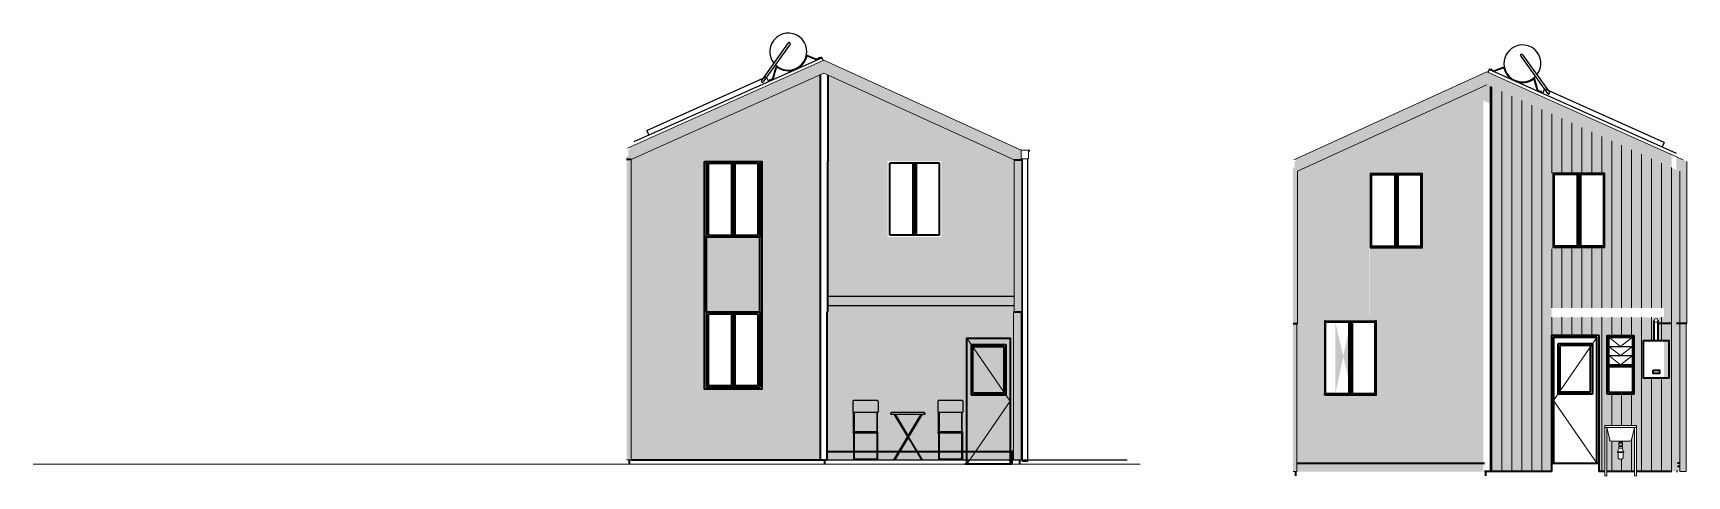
# Model space of a CAD drawing. Header units: millimetres. Extents: x -5545 to 6592, y -1722 to 1596.
# Drawn here: x -5545 to -2914, y 892 to 1596 of the extents above; entities that cross this region are included whole.
import ezdxf

# ---------------------------------------------------------------- set-up
doc = ezdxf.new("R2010")
doc.units = ezdxf.units.MM
for name, color, linetype, lineweight in [('A-ANNO-SYMB', 3, 'Continuous', 18), ('A-ELEV-IDEN', 3, 'Continuous', 18), ('A-ELEV-MBE1', 7, 'Continuous', 35), ('A-ELEV-MBE2', 4, 'Continuous', 25), ('A-ELEV-PATT', 8, 'Continuous', 18), ('A-FURN', 8, 'Continuous', 18)]:
    doc.layers.add(name, color=color, linetype=linetype, lineweight=lineweight)
doc.layers.add('simona arzu 1', color=1, linetype='Continuous')
pattern_1 = [(90, (-49293.329, 3382.787), (-15.875, 5e-15), [])]

msp = doc.modelspace()

# ---------------------------------------------------------------- hatches: boundary and pattern name
at = {"layer": 'A-ELEV-PATT'}
h = msp.add_hatch(color=252, dxfattribs=at)
h.dxf.hatch_style = 1
h.paths.add_polyline_path([(-4286.8, 1532.4), (-3984, 1394.5), (-3972, 1394.5), (-3972, 1396.2), (-3973, 1396.2), (-3973, 1410.2), (-4286.7, 1553), (-4599, 1413.3), (-4595.7, 1413.3), (-4595.7, 1411.3), (-4597.7, 1411.3), (-4597.7, 1400.9), (-4600.6, 1400.9), (-4600.6, 1395.1), (-4593.6, 1395.1)])
h.paths.add_polyline_path([(-3972, 1394.5), (-3984, 1394.5), (-3984, 1153.1), (-3972, 1153.1)])
h.paths.add_polyline_path([(-3973.1, 1153.1), (-3985.2, 1153.1), (-3985.2, 918.1), (-3973.1, 918.1)])
h.paths.add_polyline_path([(-4593.6, 1153.1), (-4600.6, 1153.1), (-4600.6, 918.1), (-4593.6, 918.1)])
h.paths.add_polyline_path([(-4593.6, 1395.1), (-4600.6, 1395.1), (-4600.6, 1153.1), (-4593.6, 1153.1)])
h = msp.add_hatch(color=256, dxfattribs=at)
h.paths.add_polyline_path([(-4292, 1530.1), (-4593.6, 1395.1), (-4593.6, 1392.1), (-4292, 1392.1)])
h.paths.add_polyline_path([(-4473.6, 1392.1), (-4593.6, 1392.1), (-4593.6, 1153.1), (-4473.6, 1153.1), (-4473.6, 1272.1)])
h.paths.add_polyline_path([(-4292, 1392.1), (-4388.6, 1392.1), (-4388.6, 1272.1), (-4388.6, 1153.1), (-4292, 1153.1), (-4292, 1153.1)])
h.paths.add_polyline_path([(-4292, 1153.1), (-4388.6, 1153.1), (-4388.6, 1033.1), (-4388.6, 918.1), (-4292, 918.1)])
h.paths.add_polyline_path([(-4388.6, 1033.1), (-4473.6, 1033.1), (-4473.6, 918.1), (-4388.6, 918.1)])
h.paths.add_polyline_path([(-4473.6, 1033.1), (-4473.6, 1153.1), (-4593.6, 1153.1), (-4593.6, 918.1), (-4473.6, 918.1)])
h = msp.add_hatch(color=256, dxfattribs=at)
h.paths.add_polyline_path([(-4281.7, 1530.1), (-3980.1, 1395.1), (-3980.1, 1392.1), (-4281.7, 1392.1)])
h.paths.add_polyline_path([(-4100.1, 1392.1), (-3980.1, 1392.1), (-3980.1, 1153.1), (-4100.1, 1153.1), (-4100.1, 1272.1)])
h.paths.add_polyline_path([(-4281.7, 1392.1), (-4185.1, 1392.1), (-4185.1, 1272.1), (-4185.1, 1153.1), (-4281.7, 1153.1)])
h.paths.add_polyline_path([(-4281.7, 1153.1), (-4185.1, 1153.1), (-4185.1, 1033.1), (-4185.1, 918.1), (-4281.7, 918.1)])
h.paths.add_polyline_path([(-4185.1, 1272), (-4100.1, 1272), (-4100.1, 918.1), (-4185.1, 918.1)])
h.paths.add_polyline_path([(-3980.1, 1153.1), (-3980.1, 918.1), (-4100.1, 918.1), (-4100.1, 1033.1), (-4100.1, 1153.1)])
h = msp.add_hatch(color=252, dxfattribs=at)
h.paths.add_polyline_path([(-3232.1, 1534.3), (-3232, 1513.6), (-2938, 1382.1), (-2938, 1402.7)])
h.paths.add_polyline_path([(-2914.2, 1392), (-2930.5, 1399.3), (-2930.5, 1378.7), (-2925.3, 1376.4), (-2914.2, 1376.4)])
h.paths.add_polyline_path([(-3232, 1513.6), (-3232.1, 1534.3), (-3539, 1394.5), (-3535.8, 1394.5), (-3535.8, 1392.5), (-3537.8, 1392.5), (-3537.8, 1382.2), (-3540.6, 1382.2), (-3540.6, 1376.4), (-3533.5, 1376.4)])
h = msp.add_hatch(color=256, dxfattribs=at)
h.dxf.hatch_style = 1
h.paths.add_polyline_path([(-3237.8, 1511), (-3539.4, 1376), (-3539.4, 1373), (-3237.8, 1373)])
h.paths.add_polyline_path([(-3419.4, 1373), (-3539.4, 1373), (-3539.4, 1172.1), (-3419.4, 1146.2), (-3419.4, 1253)])
h.paths.add_polyline_path([(-3237.8, 1373), (-3334.4, 1373), (-3334.4, 1134), (-3237.8, 1134), (-3237.8, 1134)])
h.paths.add_polyline_path([(-3237.8, 1134), (-3334.4, 1134), (-3334.4, 1014), (-3334.4, 899), (-3237.8, 899)])
h.paths.add_polyline_path([(-3334.4, 1148.6), (-3419.4, 1148.6), (-3419.4, 899), (-3334.4, 899)])
h.paths.add_polyline_path([(-3419.4, 1014), (-3419.4, 1146.2), (-3539.4, 1172.1), (-3539.4, 899), (-3419.4, 899)])
edge = h.paths.add_edge_path(flags=16)
edge.add_line((-3446.6, 1136.5), (-3446.6, 1022.5))
edge.add_line((-3473.1, 1136.5), (-3473.1, 1022.5))
edge.add_line((-3449.1, 1136.5), (-3449.1, 1022.5))
h.paths.add_polyline_path([(-3488.6, 1020.5), (-3490.6, 1020.5), (-3490.6, 1022.5), (-3490.6, 1136.5), (-3490.6, 1138.5), (-3488.6, 1138.5), (-3409.6, 1138.5), (-3407.6, 1138.5), (-3407.6, 1117.4), (-3407.6, 1022.5), (-3407.6, 1020.5), (-3409.6, 1020.5)])
h.paths.add_polyline_path([(-3334.5, 1255), (-3419.3, 1255), (-3419.3, 1148.7), (-3334.5, 1148.7)])
h.paths.add_polyline_path([(-3417.5, 1373), (-3419.4, 1373), (-3419.4, 1255), (-3417.5, 1255)])
h = msp.add_hatch(dxfattribs=at)
h.set_pattern_fill('DOTS', color=256, scale=3, angle=90, style=0)
h.set_pattern_definition([(270, (-49293.3288, 3382.787), (4.7625, -2.38125), [0, -4.7625])])
h.paths.add_polyline_path([(-2950.3, 899.4), (-2925.3, 899.4), (-2925.3, 1376.4), (-3232, 1513.6), (-3237.9, 1511), (-3237.9, 1488.9), (-2950.3, 1360.2)])
h = msp.add_hatch(color=256, dxfattribs=at)
h.dxf.hatch_style = 1
h.paths.add_polyline_path([(-3129.1, 1115.4), (-3129.1, 1134.4), (-3225.9, 1134.4), (-3225.9, 899.4), (-3129.1, 899.4), (-3129.1, 1014.4)])
h.paths.add_polyline_path([(-3129.1, 1373.4), (-3225.9, 1373.4), (-3225.9, 1134.4), (-3129.1, 1134.4)])
h.paths.add_polyline_path([(-3129.1, 1467.6), (-3225.9, 1510.9), (-3225.9, 1373.4), (-3129.1, 1373.4)])
h.paths.add_polyline_path([(-3044.1, 1429.5), (-3129.1, 1467.6), (-3129.1, 1373.4), (-3044.1, 1373.4)])
h.paths.add_polyline_path([(-3044.1, 1429.5), (-3044.1, 1373.4), (-2938, 1373.4), (-2938, 1382.1)])
h.paths.add_polyline_path([(-2938, 1373.4), (-3044.1, 1373.4), (-3044.1, 1159.4), (-2938, 1159.4)])
h.paths.add_polyline_path([(-3044.1, 1253.4), (-3129.1, 1253.4), (-3129.1, 1159.4), (-3044.1, 1159.4)])
h.paths.add_polyline_path([(-2925.3, 1373.4), (-2930.5, 1373.4), (-2930.5, 1159.4), (-2925.3, 1159.4)])
h.paths.add_polyline_path([(-3044.1, 1255.3), (-3129.1, 1255.3), (-3129.1, 1253.4), (-3044.1, 1253.4)])
h.paths.add_polyline_path([(-3127.2, 1373.3), (-3129.1, 1373.3), (-3129.1, 1255.3), (-3127.2, 1255.3)])
h = msp.add_hatch(dxfattribs=at)
h.set_pattern_fill('LINE', color=256, scale=5, angle=270, style=0)
h.set_pattern_definition(pattern_1)
h.paths.add_polyline_path([(-3129.1, 1115.4), (-3129.1, 1134.4), (-3225.9, 1134.4), (-3225.9, 899.4), (-3129.1, 899.4), (-3129.1, 1014.4)])
h.paths.add_polyline_path([(-3129.1, 1373.4), (-3225.9, 1373.4), (-3225.9, 1134.4), (-3129.1, 1134.4)])
h.paths.add_polyline_path([(-3129.1, 1467.6), (-3225.9, 1510.9), (-3225.9, 1373.4), (-3129.1, 1373.4)])
h.paths.add_polyline_path([(-3044.1, 1429.5), (-3129.1, 1467.6), (-3129.1, 1373.4), (-3044.1, 1373.4)])
h.paths.add_polyline_path([(-3044.1, 1429.5), (-3044.1, 1373.4), (-2938, 1373.4), (-2938, 1382.1)])
h.paths.add_polyline_path([(-2938, 1373.4), (-3044.1, 1373.4), (-3044.1, 1159.4), (-2938, 1159.4)])
h.paths.add_polyline_path([(-3044.1, 1253.4), (-3129.1, 1253.4), (-3129.1, 1159.4), (-3044.1, 1159.4)])
h.paths.add_polyline_path([(-2925.3, 1373.4), (-2930.5, 1373.4), (-2930.5, 1159.4), (-2925.3, 1159.4)])
h = msp.add_hatch(color=252, dxfattribs=at)
h.paths.add_polyline_path([(-4385.6, 1392.1), (-4388.6, 1392.1), (-4388.6, 1272.1), (-4388.6, 1153.1), (-4385.6, 1153.1)])
h.paths.add_polyline_path([(-4385.6, 1153.1), (-4388.6, 1153.1), (-4388.6, 1033.1), (-4388.6, 1030.1), (-4385.6, 1030.1)])
h.paths.add_polyline_path([(-4388.6, 1033.1), (-4473.6, 1033.1), (-4473.6, 1030.1), (-4388.6, 1030.1)])
h.paths.add_polyline_path([(-4473.6, 1153.1), (-4476.6, 1153.1), (-4476.6, 1030.1), (-4473.6, 1030.1), (-4473.6, 1033.1)])
h.paths.add_polyline_path([(-4473.6, 1272.1), (-4473.6, 1392.1), (-4476.6, 1392.1), (-4476.6, 1153.1), (-4473.6, 1153.1)])
h = msp.add_hatch(color=252, dxfattribs=at)
h.dxf.hatch_style = 1
h.paths.add_polyline_path([(-3534.8, 1134.4), (-3540.6, 1134.4), (-3540.6, 899.4), (-3534.8, 899.4)])
h.paths.add_polyline_path([(-3533.6, 1376.4), (-3540.6, 1376.4), (-3540.6, 1134.4), (-3533.6, 1134.4)])
h = msp.add_hatch(color=252, dxfattribs=at)
h.paths.add_polyline_path([(-2914.2, 1376.4), (-2925.3, 1376.4), (-2925.3, 1134.4), (-2914.2, 1134.4)])
h.paths.add_polyline_path([(-2915.4, 1134.4), (-2925.3, 1134.4), (-2925.3, 899.4), (-2915.4, 899.4)])
msp.add_hatch(color=252, dxfattribs=at).paths.add_polyline_path([(-4388.6, 1272.1), (-4473.6, 1272.1), (-4473.6, 1153.1), (-4388.6, 1153.1)])
h = msp.add_hatch(color=256, dxfattribs=at)
h.paths.add_polyline_path([(-2925.3, 1159.4), (-2930.5, 1159.4), (-2930.5, 1134.4), (-2925.3, 1134.4)])
edge = h.paths.add_edge_path()
edge.add_line((-2938, 1159.4), (-2939.4, 1159.4))
edge.add_line((-2939.4, 1159.4), (-2939.4, 1154.4))
edge.add_line((-2939.4, 1154.4), (-2939.4, 1144.4))
edge.add_line((-2939.4, 1144.4), (-3129.1, 1144.4))
edge.add_line((-3129.1, 1144.4), (-3129.1, 1134.4))
edge.add_line((-3129.1, 1134.4), (-2965.7, 1134.4))
edge.add_line((-2965.7, 1134.4), (-2965.7, 1139.4))
edge.add_arc((-2962.7, 1139.4), 3, 0, 180, ccw=False)
edge.add_line((-2959.7, 1139.4), (-2959.7, 1134.4))
edge.add_line((-2959.7, 1134.4), (-2938, 1134.4))
edge.add_line((-2938, 1134.4), (-2938, 1159.4))
edge = h.paths.add_edge_path()
edge.add_line((-2938, 1134.4), (-2959.7, 1134.4))
edge.add_line((-2959.7, 1134.4), (-2959.7, 1107.4))
edge.add_line((-2959.7, 1107.4), (-2942.7, 1107.4))
edge.add_line((-2942.7, 1107.4), (-2942.7, 1047.4))
edge.add_line((-2942.7, 1047.4), (-2982.7, 1047.4))
edge.add_line((-2982.7, 1047.4), (-2982.7, 1107.4))
edge.add_line((-2982.7, 1107.4), (-2965.7, 1107.4))
edge.add_line((-2965.7, 1107.4), (-2965.7, 1134.4))
edge.add_line((-2965.7, 1134.4), (-3054.1, 1134.4))
edge.add_line((-3054.1, 1134.4), (-3054.1, 1115.4))
edge.add_line((-3054.1, 1115.4), (-3054.1, 899.4))
edge.add_line((-3054.1, 899.4), (-3044.3, 899.4))
edge.add_line((-3044.3, 899.4), (-3044.3, 971.9))
edge.add_arc((-3043.8, 971.9), 0.5, 450, 540, ccw=False)
edge.add_line((-3043.8, 972.4), (-2994.8, 972.4))
edge.add_arc((-2994.8, 971.9), 0.5, 360, 450, ccw=False)
edge.add_line((-2994.3, 971.9), (-2994.3, 899.4))
edge.add_line((-2994.3, 899.4), (-2938, 899.4))
edge.add_line((-2938, 899.4), (-2938, 1134.4))
h.paths.add_polyline_path([(-2998.1, 1115.4), (-2998.1, 1022.4), (-3040.6, 1022.4), (-3040.6, 1115.4)], flags=16)
h.paths.add_polyline_path([(-2925.3, 1134.4), (-2930.5, 1134.4), (-2930.5, 899.4), (-2928.6, 899.4), (-2928.6, 912.4), (-2925.3, 912.4)])
h.paths.add_polyline_path([(-3054.1, 1134.4), (-3129.1, 1134.4), (-3129.1, 1115.4), (-3054.1, 1115.4)])
edge = h.paths.add_edge_path(flags=17)
edge.add_line((-2997.3, 969.4), (-3001.9, 949.9))
edge.add_arc((-3004.9, 950.4), 3, 270, 350.5377, ccw=False)
edge.add_line((-3004.9, 947.4), (-3015.6, 947.4))
edge.add_line((-3015.6, 947.4), (-3015.6, 946.8))
edge.add_line((-3015.6, 946.8), (-3016.1, 946.8))
edge.add_line((-3016.1, 946.8), (-3016.4, 946.1))
edge.add_line((-3016.4, 946.1), (-3016.8, 946.1))
edge.add_line((-3016.8, 946.1), (-3016.8, 944.1))
edge.add_line((-3016.8, 944.1), (-3016.3, 944.1))
edge.add_line((-3016.3, 944.1), (-3016.3, 941.1))
edge.add_line((-3016.3, 941.1), (-3016.8, 941.1))
edge.add_line((-3016.8, 941.1), (-3016.8, 938.8))
edge.add_line((-3016.8, 938.8), (-3016.3, 938.8))
edge.add_line((-3016.3, 938.8), (-3016.3, 936.4))
edge.add_line((-3016.3, 936.4), (-3016.8, 936.4))
edge.add_line((-3016.8, 936.4), (-3016.8, 936.2))
edge.add_line((-3016.8, 936.2), (-3014.6, 931))
edge.add_line((-3014.6, 931), (-3014.6, 930.5))
edge.add_line((-3014.6, 930.5), (-3014.2, 930.5))
edge.add_line((-3014.2, 930.5), (-3014.2, 929.4))
edge.add_line((-3014.2, 929.4), (-3015.2, 929.4))
edge.add_line((-3015.2, 929.4), (-3015.2, 922.8))
edge.add_arc((-3019.3, 922.8), 4.09, 180, 360, ccw=False)
edge.add_line((-3023.4, 922.8), (-3023.4, 929.4))
edge.add_line((-3023.4, 929.4), (-3024.4, 929.4))
edge.add_line((-3024.4, 929.4), (-3024.4, 930.5))
edge.add_line((-3024.4, 930.5), (-3024.1, 930.5))
edge.add_line((-3024.1, 930.5), (-3024.1, 931))
edge.add_line((-3024.1, 931), (-3021.8, 936.2))
edge.add_line((-3021.8, 936.2), (-3021.8, 936.4))
edge.add_line((-3021.8, 936.4), (-3022.4, 936.4))
edge.add_line((-3022.4, 936.4), (-3022.4, 938.8))
edge.add_line((-3022.4, 938.8), (-3021.8, 938.8))
edge.add_line((-3021.8, 938.8), (-3021.8, 941.1))
edge.add_line((-3021.8, 941.1), (-3022.4, 941.1))
edge.add_line((-3022.4, 941.1), (-3022.4, 944.1))
edge.add_line((-3022.4, 944.1), (-3021.8, 944.1))
edge.add_line((-3021.8, 944.1), (-3021.8, 946.1))
edge.add_line((-3021.8, 946.1), (-3022.2, 946.1))
edge.add_line((-3022.2, 946.1), (-3022.5, 946.8))
edge.add_line((-3022.5, 946.8), (-3023.1, 946.8))
edge.add_line((-3023.1, 946.8), (-3023.1, 947.4))
edge.add_line((-3023.1, 947.4), (-3033.8, 947.4))
edge.add_arc((-3033.8, 950.4), 3, 189.4623, 270, ccw=False)
edge.add_line((-3036.7, 949.9), (-3041.3, 969.4))
edge.add_line((-3041.3, 969.4), (-3041.3, 899.4))
edge.add_line((-3041.3, 899.4), (-2997.3, 899.4))
edge.add_line((-2997.3, 899.4), (-2997.3, 969.4))
h = msp.add_hatch(dxfattribs=at)
h.set_pattern_fill('LINE', color=256, scale=5, angle=270, style=0)
h.set_pattern_definition(pattern_1)
h.paths.add_polyline_path([(-2925.3, 1159.4), (-2930.5, 1159.4), (-2930.5, 1134.4), (-2925.3, 1134.4)])
edge = h.paths.add_edge_path()
edge.add_line((-2938, 1159.4), (-2939.4, 1159.4))
edge.add_line((-2939.4, 1159.4), (-2939.4, 1154.4))
edge.add_line((-2939.4, 1154.4), (-2939.4, 1144.4))
edge.add_line((-2939.4, 1144.4), (-3129.1, 1144.4))
edge.add_line((-3129.1, 1144.4), (-3129.1, 1134.4))
edge.add_line((-3129.1, 1134.4), (-2965.7, 1134.4))
edge.add_line((-2965.7, 1134.4), (-2965.7, 1139.4))
edge.add_arc((-2962.7, 1139.4), 3, 0, 180, ccw=False)
edge.add_line((-2959.7, 1139.4), (-2959.7, 1134.4))
edge.add_line((-2959.7, 1134.4), (-2938, 1134.4))
edge.add_line((-2938, 1134.4), (-2938, 1159.4))
edge = h.paths.add_edge_path()
edge.add_line((-2938, 1134.4), (-2959.7, 1134.4))
edge.add_line((-2959.7, 1134.4), (-2959.7, 1107.4))
edge.add_line((-2959.7, 1107.4), (-2942.7, 1107.4))
edge.add_line((-2942.7, 1107.4), (-2942.7, 1047.4))
edge.add_line((-2942.7, 1047.4), (-2982.7, 1047.4))
edge.add_line((-2982.7, 1047.4), (-2982.7, 1107.4))
edge.add_line((-2982.7, 1107.4), (-2965.7, 1107.4))
edge.add_line((-2965.7, 1107.4), (-2965.7, 1134.4))
edge.add_line((-2965.7, 1134.4), (-3054.1, 1134.4))
edge.add_line((-3054.1, 1134.4), (-3054.1, 1115.4))
edge.add_line((-3054.1, 1115.4), (-3054.1, 899.4))
edge.add_line((-3054.1, 899.4), (-3044.3, 899.4))
edge.add_line((-3044.3, 899.4), (-3044.3, 971.9))
edge.add_arc((-3043.8, 971.9), 0.5, 450, 540, ccw=False)
edge.add_line((-3043.8, 972.4), (-2994.8, 972.4))
edge.add_arc((-2994.8, 971.9), 0.5, 360, 450, ccw=False)
edge.add_line((-2994.3, 971.9), (-2994.3, 899.4))
edge.add_line((-2994.3, 899.4), (-2938, 899.4))
edge.add_line((-2938, 899.4), (-2938, 1134.4))
h.paths.add_polyline_path([(-2998.1, 1115.4), (-2998.1, 1022.4), (-3040.6, 1022.4), (-3040.6, 1115.4)], flags=16)
h.paths.add_polyline_path([(-2925.3, 1134.4), (-2930.5, 1134.4), (-2930.5, 899.4), (-2928.6, 899.4), (-2928.6, 912.4), (-2925.3, 912.4)])
h.paths.add_polyline_path([(-3054.1, 1134.4), (-3129.1, 1134.4), (-3129.1, 1115.4), (-3054.1, 1115.4)])
edge = h.paths.add_edge_path(flags=17)
edge.add_line((-2997.3, 969.4), (-3001.9, 949.9))
edge.add_arc((-3004.9, 950.4), 3, 270, 350.5377, ccw=False)
edge.add_line((-3004.9, 947.4), (-3015.6, 947.4))
edge.add_line((-3015.6, 947.4), (-3015.6, 946.8))
edge.add_line((-3015.6, 946.8), (-3016.1, 946.8))
edge.add_line((-3016.1, 946.8), (-3016.4, 946.1))
edge.add_line((-3016.4, 946.1), (-3016.8, 946.1))
edge.add_line((-3016.8, 946.1), (-3016.8, 944.1))
edge.add_line((-3016.8, 944.1), (-3016.3, 944.1))
edge.add_line((-3016.3, 944.1), (-3016.3, 941.1))
edge.add_line((-3016.3, 941.1), (-3016.8, 941.1))
edge.add_line((-3016.8, 941.1), (-3016.8, 938.8))
edge.add_line((-3016.8, 938.8), (-3016.3, 938.8))
edge.add_line((-3016.3, 938.8), (-3016.3, 936.4))
edge.add_line((-3016.3, 936.4), (-3016.8, 936.4))
edge.add_line((-3016.8, 936.4), (-3016.8, 936.2))
edge.add_line((-3016.8, 936.2), (-3014.6, 931))
edge.add_line((-3014.6, 931), (-3014.6, 930.5))
edge.add_line((-3014.6, 930.5), (-3014.2, 930.5))
edge.add_line((-3014.2, 930.5), (-3014.2, 929.4))
edge.add_line((-3014.2, 929.4), (-3015.2, 929.4))
edge.add_line((-3015.2, 929.4), (-3015.2, 922.8))
edge.add_arc((-3019.3, 922.8), 4.09, 180, 360, ccw=False)
edge.add_line((-3023.4, 922.8), (-3023.4, 929.4))
edge.add_line((-3023.4, 929.4), (-3024.4, 929.4))
edge.add_line((-3024.4, 929.4), (-3024.4, 930.5))
edge.add_line((-3024.4, 930.5), (-3024.1, 930.5))
edge.add_line((-3024.1, 930.5), (-3024.1, 931))
edge.add_line((-3024.1, 931), (-3021.8, 936.2))
edge.add_line((-3021.8, 936.2), (-3021.8, 936.4))
edge.add_line((-3021.8, 936.4), (-3022.4, 936.4))
edge.add_line((-3022.4, 936.4), (-3022.4, 938.8))
edge.add_line((-3022.4, 938.8), (-3021.8, 938.8))
edge.add_line((-3021.8, 938.8), (-3021.8, 941.1))
edge.add_line((-3021.8, 941.1), (-3022.4, 941.1))
edge.add_line((-3022.4, 941.1), (-3022.4, 944.1))
edge.add_line((-3022.4, 944.1), (-3021.8, 944.1))
edge.add_line((-3021.8, 944.1), (-3021.8, 946.1))
edge.add_line((-3021.8, 946.1), (-3022.2, 946.1))
edge.add_line((-3022.2, 946.1), (-3022.5, 946.8))
edge.add_line((-3022.5, 946.8), (-3023.1, 946.8))
edge.add_line((-3023.1, 946.8), (-3023.1, 947.4))
edge.add_line((-3023.1, 947.4), (-3033.8, 947.4))
edge.add_arc((-3033.8, 950.4), 3, 189.4623, 270, ccw=False)
edge.add_line((-3036.7, 949.9), (-3041.3, 969.4))
edge.add_line((-3041.3, 969.4), (-3041.3, 899.4))
edge.add_line((-3041.3, 899.4), (-2997.3, 899.4))
edge.add_line((-2997.3, 899.4), (-2997.3, 969.4))

# ---------------------------------------------------------------- linework, layer by layer
for p, q in [((-3488.6, 1138.5), (-3490.6, 1138.5)), ((-3490.6, 1138.5), (-3490.6, 1136.5)), ((-3488.6, 1136.5), (-3490.6, 1136.5)), ((-3490.6, 1136.5), (-3490.6, 1022.5)), ((-3488.6, 1136.5), (-3488.6, 1138.5)), ((-3488.6, 1138.5), (-3409.6, 1138.5)), ((-3409.6, 1136.5), (-3409.6, 1138.5)), ((-3407.6, 1138.5), (-3409.6, 1138.5)), ((-3409.6, 1136.5), (-3407.6, 1136.5)), ((-3407.6, 1136.5), (-3407.6, 1138.5)), ((-3407.6, 1022.5), (-3407.6, 1136.5)), ((-4240.7, 1010.6), (-4240.7, 993.8)), ((-4202.1, 1012.1), (-4239.2, 1012.1)), ((-4200.6, 1010.6), (-4200.6, 993.8)), ((-4105.7, 1010.6), (-4105.7, 993.8)), ((-4067.1, 1012.1), (-4104.2, 1012.1)), ((-4065.6, 1010.6), (-4065.6, 993.8)), ((-3488.6, 1022.5), (-3490.6, 1022.5)), ((-3490.6, 1020.5), (-3490.6, 1022.5)), ((-3488.6, 1020.5), (-3490.6, 1020.5)), ((-3488.6, 1022.5), (-3488.6, 1020.5)), ((-3488.6, 1020.5), (-3409.6, 1020.5)), ((-3409.6, 1022.5), (-3407.6, 1022.5)), ((-3409.6, 1022.5), (-3409.6, 1020.5)), ((-3409.6, 1020.5), (-3407.6, 1020.5)), ((-3407.6, 1020.5), (-3407.6, 1022.5)), ((-4239.7, 993.8), (-4240.7, 993.8)), ((-4239.7, 963.1), (-4239.7, 993.8)), ((-4239.7, 993.8), (-4201.6, 993.8)), ((-4238.5, 993.8), (-4238.4, 963.1)), ((-4202.8, 993.8), (-4202.8, 963.1)), ((-4201.6, 963.1), (-4201.6, 993.8)), ((-4201.6, 993.8), (-4200.6, 993.8)), ((-4173.6, 990.2), (-4152.7, 955.6)), ((-4104.7, 993.8), (-4105.7, 993.8)), ((-4104.7, 963.1), (-4104.7, 993.8)), ((-4104.7, 993.8), (-4066.6, 993.8)), ((-4103.5, 993.8), (-4103.4, 963.1)), ((-4067.8, 993.8), (-4067.8, 963.1)), ((-4066.6, 963.1), (-4066.6, 993.8)), ((-4066.6, 993.8), (-4065.6, 993.8)), ((-4240.6, 960.6), (-4200.6, 960.6)), ((-4239.7, 963.1), (-4201.6, 963.1)), ((-4239.7, 960.6), (-4239.7, 919.1)), ((-4238.4, 960.6), (-4238.4, 920.4)), ((-4202.7, 960.6), (-4202.7, 920.4)), ((-4201.4, 960.6), (-4201.4, 919.1)), ((-4105.6, 960.6), (-4065.6, 960.6)), ((-4104.7, 963.1), (-4066.6, 963.1)), ((-4104.7, 960.6), (-4104.7, 919.1)), ((-4103.4, 960.6), (-4103.4, 920.4)), ((-4067.7, 960.6), (-4067.7, 920.4)), ((-4066.4, 960.6), (-4066.4, 919.1)), ((-4239.7, 938.8), (-4238.4, 938.8)), ((-4202.7, 938.8), (-4201.4, 938.8)), ((-4104.7, 938.8), (-4103.4, 938.8)), ((-4067.7, 938.8), (-4066.4, 938.8)), ((-4285.1, 918.1), (-3804.1, 918.1)), ((-4238.8, 918.1), (-4202.3, 918.1)), ((-4237.5, 919.4), (-4203.7, 919.4)), ((-4103.8, 918.1), (-4067.3, 918.1)), ((-4102.5, 919.4), (-4068.7, 919.4))]:
    msp.add_line(p, q)
at = {"color": 1}
msp.add_xline((5840, 413.3), (1, 0), dxfattribs=at)
for points in [[(-3334.5, 1373), (-3417.5, 1373), (-3417.5, 1255), (-3334.5, 1255)], [(-3044.2, 1373.3), (-3127.2, 1373.3), (-3127.2, 1255.3), (-3044.2, 1255.3)]]:
    msp.add_lwpolyline(points, close=True)
msp.add_lwpolyline([(-4178.8, 993.2, 0.302776), (-4180.8, 990.2), (-4125.8, 990.2, 0.302776), (-4127.8, 993.2)], format="xyb", close=True)
for points in [[(-4131.4, 990.2), (-4130.4, 990.2), (-4174, 918.1), (-4175.4, 918.1), (-4131.8, 990.2)], [(-4153.4, 954.5), (-4175, 990.2), (-4174, 990.2)], [(-4152.7, 953.3), (-4131.4, 918.1), (-4130, 918.1), (-4152, 954.5)]]:
    msp.add_lwpolyline(points)
msp.add_circle((-4152.7, 954.7), 0.201)
for centre, radius, start, end in [((-4239.2, 1010.6), 1.5, 88.7332, 180), ((-4202.1, 1010.6), 1.5, 358.7332, 90), ((-4104.2, 1010.6), 1.5, 88.7332, 180), ((-4067.1, 1010.6), 1.5, 358.7332, 90), ((-4235.4, 960.1), 5.28, 145.1325, 174.1652), ((-4204.1, 960.7), 3.48, 358.5696, 43.5993), ((-4100.4, 960.1), 5.28, 145.1325, 174.1652), ((-4069.1, 960.7), 3.48, 358.5696, 43.5993), ((-4238.7, 919.1), 1.01, 176.7769, 267.5563), ((-4237.4, 920.4), 1.01, 176.7769, 267.5563), ((-4203.7, 920.4), 1.01, 266.7769, 357.5563), ((-4202.4, 919.1), 1.01, 266.7769, 357.5563), ((-4103.7, 919.1), 1.01, 176.7769, 267.5563), ((-4102.4, 920.4), 1.01, 176.7769, 267.5563), ((-4068.7, 920.4), 1.01, 266.7769, 357.5563), ((-4067.4, 919.1), 1.01, 266.7769, 357.5563)]:
    msp.add_arc(centre, radius, start, end)
at = {"layer": 'A-ANNO-SYMB'}
for p, q in [((-4593.6, 1395.1), (-4593.6, 1153.1)), ((-3984, 1153.1), (-3984, 1394.5)), ((-3972, 1396.2), (-3972, 1153.1)), ((-3533.3, 1134.4), (-3533.3, 1376.4)), ((-2925.3, 1376.4), (-2925.3, 899.4)), ((-2913.9, 1134.4), (-2913.9, 1392)), ((-4593.6, 1153.1), (-4593.6, 918.1)), ((-3985.2, 918.1), (-3985.2, 1153.1)), ((-3973.1, 1153.1), (-3973.1, 918.1)), ((-2915.1, 1134.4), (-2915.1, 899.4)), ((-5544.9, 911.1), (-3783.4, 911.1)), ((-4593.6, 918.1), (-4600.6, 918.1)), ((-3540.3, 899.4), (-3534.5, 899.4)), ((-2915.4, 899.4), (-2925.3, 899.4))]:
    msp.add_line(p, q, dxfattribs=at)
for points in [[(-4599, 1413.3), (-4286.7, 1553)], [(-3973, 1410.2), (-4286.7, 1553)], [(-4593.6, 1395.1), (-4286.8, 1532.4)], [(-3984, 1394.5), (-4286.8, 1532.4)], [(-3539.3, 1394.4), (-3232.1, 1534.3)], [(-2919.9, 1394.5), (-3232.1, 1534.3)], [(-3533.5, 1376.4), (-3232, 1513.6)], [(-3959.5, 1410.2), (-3959.5, 1408.2), (-3961.5, 1408.2), (-3961.5, 1396.2), (-3973, 1396.2), (-3973, 1410.2)], [(-3959.5, 1410.2), (-3973, 1410.2)], [(-3534.5, 899.4), (-3534.5, 1134.4)], [(-3973.1, 918.1), (-3985.2, 918.1)]]:
    msp.add_lwpolyline(points, dxfattribs=at)
msp.add_circle((-2962.7, 1139.4), 3, dxfattribs=at)
at = {"layer": 'A-ELEV-IDEN'}
for points in [[(-4059.6, 1111.1), (-3990.6, 1011.1), (-4059.6, 911.1)], [(-3057.1, 1112.4), (-3126.1, 1012.4), (-3057.1, 912.4)], [(-3038.1, 1112.9), (-3019.3, 1098.2), (-3000.6, 1112.9)], [(-3038.1, 1098.2), (-3019.3, 1083.5), (-3000.6, 1098.2)], [(-3038.1, 1083.5), (-3019.3, 1068.9), (-3000.6, 1083.5)]]:
    msp.add_lwpolyline(points, dxfattribs=at)
at = {"layer": 'A-ELEV-MBE1'}
for p, q in [((-4292, 1153.1), (-4292, 1530.1)), ((-3225.9, 1134.4), (-3225.9, 1510.9)), ((-4593.6, 1395.1), (-4600.6, 1395.1)), ((-4593.6, 1395.1), (-4600.6, 1395.1)), ((-3984, 1394.5), (-3972, 1394.5)), ((-4473.6, 1392.1), (-4473.6, 1272.1)), ((-4473.6, 1392.1), (-4388.6, 1392.1)), ((-4470.6, 1389.1), (-4391.6, 1389.1)), ((-4470.6, 1275.1), (-4470.6, 1389.1)), ((-4433.6, 1389.1), (-4433.6, 1275.1)), ((-4431.1, 1389.1), (-4431.1, 1275.1)), ((-4428.6, 1389.1), (-4428.6, 1275.1)), ((-4391.6, 1275.1), (-4391.6, 1389.1)), ((-4388.6, 1392.1), (-4388.6, 1272.1)), ((-4281, 1392.1), (-4281, 1153.1)), ((-4103.1, 1389.1), (-4182.1, 1389.1)), ((-4182.1, 1275.1), (-4182.1, 1389.1)), ((-4145.1, 1389.1), (-4145.1, 1275.1)), ((-4142.6, 1389.1), (-4142.6, 1275.1)), ((-4140.1, 1389.1), (-4140.1, 1275.1)), ((-4103.1, 1275.1), (-4103.1, 1389.1)), ((-3336.5, 1371), (-3415.5, 1371)), ((-3415.5, 1257), (-3415.5, 1371)), ((-3378.5, 1371), (-3378.5, 1257)), ((-3376, 1371), (-3376, 1257)), ((-3373.5, 1371), (-3373.5, 1257)), ((-3336.5, 1257), (-3336.5, 1371)), ((-3046.2, 1371.3), (-3125.2, 1371.3)), ((-3125.2, 1257.3), (-3125.2, 1371.3)), ((-3088.2, 1371.3), (-3088.2, 1257.3)), ((-3085.7, 1371.3), (-3085.7, 1257.3)), ((-3083.2, 1371.3), (-3083.2, 1257.3)), ((-3046.2, 1257.3), (-3046.2, 1371.3)), ((-4473.6, 1272.1), (-4388.6, 1272.1)), ((-4473.6, 1153.1), (-4473.6, 1272.1)), ((-4470.6, 1275.1), (-4391.6, 1275.1)), ((-4388.6, 1153.1), (-4388.6, 1272.1)), ((-4103.1, 1275.1), (-4182.1, 1275.1)), ((-3336.5, 1257), (-3415.5, 1257)), ((-3046.2, 1257.3), (-3125.2, 1257.3)), ((-4473.6, 1153.1), (-4473.6, 1033.1)), ((-4473.6, 1153.1), (-4388.6, 1153.1)), ((-4470.6, 1150.1), (-4391.6, 1150.1)), ((-4470.6, 1036.1), (-4470.6, 1150.1)), ((-4433.6, 1150.1), (-4433.6, 1036.1)), ((-4431.1, 1150.1), (-4431.1, 1036.1)), ((-4428.6, 1150.1), (-4428.6, 1036.1)), ((-4391.6, 1036.1), (-4391.6, 1150.1)), ((-4388.6, 1153.1), (-4388.6, 1033.1)), ((-4292, 918.1), (-4292, 1153.1)), ((-4282, 1153.1), (-4282, 918.1)), ((-3985.2, 1153.1), (-3972, 1153.1)), ((-3540.3, 1134.4), (-3533.3, 1134.4)), ((-3409.6, 1136.5), (-3488.6, 1136.5)), ((-3488.6, 1022.5), (-3488.6, 1136.5)), ((-3451.6, 1136.5), (-3451.6, 1022.5)), ((-3449.1, 1136.5), (-3449.1, 1022.5)), ((-3446.6, 1136.5), (-3446.6, 1022.5)), ((-3409.6, 1022.5), (-3409.6, 1136.5)), ((-3225.9, 899.4), (-3225.9, 1134.4)), ((-2938, 1134.4), (-2959.7, 1134.4)), ((-2913.9, 1134.4), (-2930.2, 1134.4)), ((-3054.1, 1115.4), (-3054.1, 899.4)), ((-4052.6, 1101.1), (-3997.6, 1101.1)), ((-4052.6, 1101.1), (-4052.6, 1021.1)), ((-4049.6, 1024.1), (-4049.6, 1098.1)), ((-4049.6, 1098.1), (-4000.6, 1098.1)), ((-4000.6, 1098.1), (-4000.6, 1024.1)), ((-3997.6, 1101.1), (-3997.6, 1021.1)), ((-3064.1, 1102.4), (-3119.1, 1102.4)), ((-3119.1, 1102.4), (-3119.1, 1022.4)), ((-3067.1, 1099.4), (-3116.1, 1099.4)), ((-3116.1, 1099.4), (-3116.1, 1025.4)), ((-3067.1, 1025.4), (-3067.1, 1099.4)), ((-3064.1, 1102.4), (-3064.1, 1022.4)), ((-4473.6, 1033.1), (-4388.6, 1033.1)), ((-4470.6, 1036.1), (-4391.6, 1036.1)), ((-4052.6, 1021.1), (-3997.6, 1021.1)), ((-4049.6, 1024.1), (-4000.6, 1024.1)), ((-3409.6, 1022.5), (-3488.6, 1022.5)), ((-3129.1, 1014.4), (-3129.1, 899.4)), ((-3064.1, 1022.4), (-3119.1, 1022.4)), ((-3067.1, 1025.4), (-3116.1, 1025.4)), ((-4280, 931.1), (-3987.4, 931.1)), ((-4595.8, 911.1), (-4595.8, 918.1)), ((-4593.6, 918.1), (-4282, 918.1)), ((-3987.6, 911.1), (-4062.6, 911.1)), ((-3536.7, 899.4), (-3536.7, 892.4)), ((-3534.8, 912.4), (-3235.9, 912.4)), ((-3129.1, 899.4), (-3235.9, 899.4)), ((-3129.1, 912.4), (-3054.1, 912.4)), ((-3044.3, 899.4), (-3054.1, 899.4)), ((-2997.3, 899.4), (-3041.3, 899.4)), ((-2938, 899.4), (-2994.3, 899.4)), ((-2928.6, 899.4), (-2930.5, 899.4)), ((-2925.3, 912.4), (-2928.6, 912.4)), ((-2925.3, 907.4), (-2928.6, 907.4))]:
    msp.add_line(p, q, dxfattribs=at)
for points in [[(-4280, 1392.1), (-4280, 1529.3)], [(-2965.7, 1107.4), (-2965.7, 1139.4)], [(-2959.7, 1107.4), (-2959.7, 1139.4)], [(-4059.6, 911.1), (-4059.6, 1111.1), (-3990.6, 1111.1), (-3990.6, 911.1)], [(-3054.1, 1115.4), (-3054.1, 1115.4), (-3129.1, 1115.4), (-3129.1, 912.4)], [(-3057.1, 912.4), (-3057.1, 1112.4), (-3126.1, 1112.4), (-3126.1, 912.4)], [(-2982.7, 1107.4), (-2942.7, 1107.4), (-2942.7, 1047.4), (-2982.7, 1047.4), (-2982.7, 1107.4)], [(-3038.1, 1068.9), (-3000.6, 1068.9)], [(-3038.1, 1066.4), (-3000.6, 1066.4)], [(-2967.4, 1060.2), (-2957.4, 1060.2), (-2957.4, 1055.2), (-2967.4, 1055.2), (-2967.4, 1060.2)], [(-3985.2, 931.1), (-3988, 931.1), (-3988, 928), (-3985.2, 928)], [(-3987.4, 931.1), (-3985.2, 931.1)], [(-3987.4, 911.1), (-3987.4, 928)], [(-4285.1, 911.1), (-4285.1, 918.1)], [(-3975.4, 918.1), (-3975.4, 911.1)], [(-3233.8, 892.4), (-3233.8, 899.4)]]:
    msp.add_lwpolyline(points, dxfattribs=at)
for points in [[(-4476.6, 1392.1), (-4385.6, 1392.1), (-4385.6, 1030.1), (-4476.6, 1030.1)], [(-3040.6, 1022.4), (-3040.6, 1115.4), (-2998.1, 1115.4), (-2998.1, 1022.4)], [(-3038.1, 1024.9), (-3038.1, 1112.9), (-3000.6, 1112.9), (-3000.6, 1024.9)]]:
    msp.add_lwpolyline(points, close=True, dxfattribs=at)
at = {"layer": 'A-ELEV-MBE2'}
for p, q in [((-4343.5, 1580.3), (-4386.2, 1520.7)), ((-4340.6, 1578.2), (-4383.3, 1518.6)), ((-4312.7, 1559.2), (-4299.5, 1554.1)), ((-4312.3, 1560.2), (-4299.1, 1555.2)), ((-4290.7, 1558), (-4296.8, 1555.3)), ((-4294.5, 1556.4), (-4294.8, 1556.9)), ((-4294.7, 1557), (-4293.4, 1557.6)), ((-4294.2, 1556.5), (-4294.5, 1557.1)), ((-4293.6, 1557.4), (-4293.4, 1556.9)), ((-4293.3, 1557.6), (-4293.1, 1557)), ((-4290.7, 1558), (-4290.3, 1556.9)), ((-3178.2, 1559.4), (-3135.5, 1499.8)), ((-3175.3, 1561.5), (-3132.7, 1501.9)), ((-4367.9, 1524.6), (-4363.1, 1541.4)), ((-4366.8, 1524.3), (-4362, 1541.1)), ((-3228.1, 1539.2), (-3228.6, 1538.2)), ((-3228.1, 1539.2), (-3222, 1536.5)), ((-3225.5, 1538.8), (-3225.7, 1538.2)), ((-3225.2, 1538.7), (-3225.5, 1538.1)), ((-3224.1, 1538.2), (-3225.4, 1538.8)), ((-3224.6, 1537.7), (-3224.4, 1538.3)), ((-3224.3, 1537.6), (-3224.1, 1538.2)), ((-3206.5, 1541.5), (-3219.7, 1536.4)), ((-3206.1, 1540.4), (-3219.3, 1535.4)), ((-4369.5, 1522.7), (-4375.6, 1520)), ((-4375.6, 1520), (-4375.1, 1519)), ((-4373.5, 1521.8), (-4372.2, 1522.4)), ((-4373.3, 1521.1), (-4373.5, 1521.7)), ((-4373, 1521.2), (-4373.2, 1521.8)), ((-4372.4, 1522.2), (-4372.1, 1521.6)), ((-4372.1, 1522.3), (-4371.8, 1521.8)), ((-3152.1, 1505.6), (-3156.8, 1522.3)), ((-3151, 1505.9), (-3155.7, 1522.6)), ((-3149.3, 1504), (-3143.3, 1501.3)), ((-3146.7, 1503.6), (-3147, 1503)), ((-3145.3, 1503), (-3146.7, 1503.6)), ((-3146.4, 1503.4), (-3146.7, 1502.9)), ((-3145.9, 1502.5), (-3145.6, 1503.1)), ((-3145.6, 1502.3), (-3145.3, 1502.9)), ((-4281, 1178.1), (-3984, 1178.1)), ((-4281, 1163.1), (-3984, 1163.1))]:
    msp.add_line(p, q, dxfattribs=at)
for points in [[(-4588.5, 1423.5), (-4290.3, 1556.9)], [(-4290.3, 1556.9), (-4288.2, 1552.4)], [(-4568.6, 1441.1), (-4378.4, 1526.3)], [(-4378.4, 1526.3), (-4375.1, 1519)], [(-3228.6, 1538.2), (-3230.6, 1533.6)], [(-2930.3, 1404.7), (-3228.6, 1538.2)], [(-3140.5, 1507.5), (-3143.7, 1500.2)], [(-2950.3, 1422.4), (-3140.5, 1507.5)], [(-4568.6, 1441.1), (-4565.3, 1433.8)], [(-2950.3, 1422.4), (-2953.5, 1415.1)], [(-3963.1, 1396.2), (-3963.1, 915.2), (-3970.6, 915.2), (-3970.6, 1396.2)], [(-3038.1, 1098.2), (-3000.6, 1098.2)], [(-3038.1, 1083.5), (-3000.6, 1083.5)]]:
    msp.add_lwpolyline(points, dxfattribs=at)
for centre, radius, start, end in [((-4343.4, 1566.6), 29.4, 225.5684, 218.4373), ((-4342.1, 1579.2), 1.78, 323.5018, 144.7184), ((-4343.4, 1566.6), 30.5, 235.3503, 344.8856), ((-4313.1, 1558.3), 2.08, 69.1101, 160.1951), ((-4313.1, 1558.3), 0.927, 69.1393, 157.4318), ((-4298.1, 1558), 4.14, 249.1101, 294.1101), ((-4298.1, 1558), 2.98, 249.1101, 294.1101), ((-4294.7, 1557), 0.0537, 114.1101, 204.1101), ((-4294.4, 1557.1), 0.0537, 114.1101, 204.1101), ((-4294.5, 1557), 0.0537, 24.1101, 114.1101), ((-4294.5, 1556.4), 0.0537, 204.1101, 294.1101), ((-4294.2, 1556.5), 0.0537, 204.1101, 294.1101), ((-4294.3, 1556.5), 0.0537, 294.1101, 24.1101), ((-4293.7, 1557.4), 0.0537, 24.1101, 114.1101), ((-4293.6, 1557.5), 0.0537, 114.1101, 204.1101), ((-4293.4, 1557.6), 0.0537, 24.1101, 114.1101), ((-4293.3, 1556.9), 0.0537, 204.1101, 294.1101), ((-4293.4, 1556.8), 0.0537, 294.1101, 24.1101), ((-4293.1, 1557), 0.0537, 294.1101, 24.1101), ((-3175.5, 1547.8), 29.4, 321.5627, 314.4316), ((-3176.8, 1560.5), 1.78, 35.2816, 216.4982), ((-4361.2, 1540.7), 2.08, 59.8894, 159.9915), ((-4361.2, 1540.7), 0.926, 62.3083, 153.6229), ((-3225.7, 1538.2), 0.0537, 155.8899, 245.8899), ((-3225.4, 1538.8), 0.0537, 65.8899, 155.8899), ((-3225.5, 1538.1), 0.0537, 245.8899, 335.8899), ((-3225.4, 1538.1), 0.0537, 155.8899, 245.8899), ((-3225.2, 1538.7), 0.0537, 335.8899, 65.8899), ((-3225.1, 1538.7), 0.0537, 65.8899, 155.8899), ((-3224.7, 1537.7), 0.0537, 245.8899, 335.8899), ((-3224.6, 1537.7), 0.0537, 155.8899, 245.8899), ((-3224.4, 1538.3), 0.0537, 335.8899, 65.8899), ((-3224.3, 1538.3), 0.0537, 65.8899, 155.8899), ((-3224.4, 1537.6), 0.0537, 245.8899, 335.8899), ((-3224.1, 1538.2), 0.0537, 335.8899, 65.8899), ((-3220.8, 1539.2), 4.14, 245.8899, 290.8899), ((-3220.8, 1539.2), 2.98, 245.8899, 290.8899), ((-3205.8, 1539.5), 2.08, 19.8049, 110.8899), ((-3205.8, 1539.5), 0.927, 22.5682, 110.8607), ((-3175.5, 1547.8), 30.5, 195.1144, 304.6497), ((-4384.7, 1519.6), 1.78, 144.1101, 325.08), ((-4373.5, 1521.7), 0.0537, 114.1101, 204.1101), ((-4373.3, 1521.8), 0.0537, 24.1101, 114.1101), ((-4373.2, 1521.1), 0.0537, 204.1101, 294.1101), ((-4373.2, 1521.8), 0.0537, 114.1101, 204.1101), ((-4372.9, 1521.3), 0.0537, 204.1101, 294.1101), ((-4373, 1521.2), 0.0537, 294.1101, 24.1101), ((-4372.4, 1522.2), 0.0537, 24.1101, 114.1101), ((-4372.3, 1522.2), 0.0537, 114.1101, 204.1101), ((-4372.1, 1522.3), 0.0537, 24.1101, 114.1101), ((-4372.2, 1521.6), 0.0537, 294.1101, 24.1101), ((-4372.1, 1521.6), 0.0537, 204.1101, 294.1101), ((-4371.9, 1521.7), 0.0537, 294.1101, 24.1101), ((-4370.7, 1525.5), 2.98, 294.1101, 344.1101), ((-4370.7, 1525.5), 4.14, 294.1101, 344.1101), ((-3157.7, 1521.9), 2.08, 20.0085, 120.1106), ((-3157.7, 1521.9), 0.926, 26.3771, 117.6917), ((-3148.1, 1506.7), 4.14, 195.8899, 245.8899), ((-3148.1, 1506.7), 2.98, 195.8899, 245.8899), ((-3146.9, 1503), 0.0537, 155.8899, 245.8899), ((-3146.7, 1502.9), 0.0537, 245.8899, 335.8899), ((-3146.7, 1503.5), 0.0537, 65.8899, 155.8899), ((-3146.6, 1502.8), 0.0537, 155.8899, 245.8899), ((-3146.5, 1503.4), 0.0537, 335.8899, 65.8899), ((-3146.4, 1503.4), 0.0537, 65.8899, 155.8899), ((-3145.9, 1502.5), 0.0537, 245.8899, 335.8899), ((-3145.8, 1502.5), 0.0537, 155.8899, 245.8899), ((-3145.6, 1503.1), 0.0537, 335.8899, 65.8899), ((-3145.5, 1503), 0.0537, 65.8899, 155.8899), ((-3145.6, 1502.4), 0.0537, 245.8899, 335.8899), ((-3145.3, 1502.9), 0.0537, 335.8899, 65.8899), ((-3134.1, 1500.9), 1.78, 214.92, 35.8899)]:
    msp.add_arc(centre, radius, start, end, dxfattribs=at)
at = {"layer": 'A-FURN'}
for p, q in [((-3044.3, 971.9), (-3044.3, 969.9)), ((-3044.3, 971.9), (-3044.3, 892.4)), ((-2994.8, 972.4), (-3043.8, 972.4)), ((-2994.8, 969.4), (-3043.8, 969.4)), ((-3041.3, 969.4), (-3036.7, 949.9)), ((-3041.3, 969.4), (-3041.3, 892.4)), ((-3004.9, 947.4), (-3033.8, 947.4)), ((-2997.3, 969.4), (-3001.9, 949.9)), ((-2997.3, 969.4), (-2997.3, 892.4)), ((-2994.3, 971.9), (-2994.3, 892.4)), ((-3023.4, 929.4), (-3023.4, 922.8)), ((-3021.8, 944.1), (-3021.8, 946.1)), ((-3021.8, 938.8), (-3021.8, 941.1)), ((-3021.8, 936.2), (-3021.8, 936.4)), ((-3016.8, 936.2), (-3021.8, 936.2)), ((-3016.8, 944.1), (-3016.8, 946.1)), ((-3016.8, 938.8), (-3016.8, 941.1)), ((-3016.8, 936.2), (-3016.8, 936.4)), ((-3015.2, 929.4), (-3015.2, 922.8)), ((-3043.8, 892.4), (-3044.3, 892.4)), ((-3043.8, 892.4), (-3041.3, 892.4)), ((-2994.8, 892.4), (-2997.3, 892.4)), ((-2994.8, 892.4), (-2994.3, 892.4))]:
    msp.add_line(p, q, dxfattribs=at)
for points in [[(-3015.6, 947.4), (-3023.1, 947.4), (-3023.1, 946.8), (-3015.6, 946.8)], [(-3014.2, 930.5), (-3024.4, 930.5), (-3024.4, 929.4), (-3014.2, 929.4)], [(-3016.3, 944.1), (-3022.4, 944.1), (-3022.4, 941.1), (-3016.3, 941.1)], [(-3016.3, 938.8), (-3022.4, 938.8), (-3022.4, 936.4), (-3016.3, 936.4)]]:
    msp.add_lwpolyline(points, close=True, dxfattribs=at)
for points in [[(-3021.8, 936.2), (-3024.1, 931), (-3024.1, 930.5), (-3024.1, 930.5)], [(-3022.5, 946.8), (-3022.2, 946.1), (-3019.3, 946.1)], [(-3016.1, 946.8), (-3016.4, 946.1), (-3019.3, 946.1)], [(-3016.8, 936.2), (-3014.6, 931), (-3014.6, 930.5), (-3014.6, 930.5)]]:
    msp.add_lwpolyline(points, dxfattribs=at)
for centre, radius, start, end in [((-3043.8, 971.9), 0.5, 90, 180), ((-3043.8, 969.9), 0.5, 180, 270), ((-3033.8, 950.4), 3, 189.4623, 270), ((-3004.9, 950.4), 3, 270, 350.5377), ((-2994.8, 971.9), 0.5, 0, 90), ((-2994.8, 969.9), 0.5, 270, 0), ((-3019.3, 922.8), 4.09, 180, 0)]:
    msp.add_arc(centre, radius, start, end, dxfattribs=at)
at = {"layer": 'simona arzu 1', "color": 1}
msp.add_xline((5056.7, 518.7), (1, 0), dxfattribs=at)

doc.saveas('drawing.dxf')
